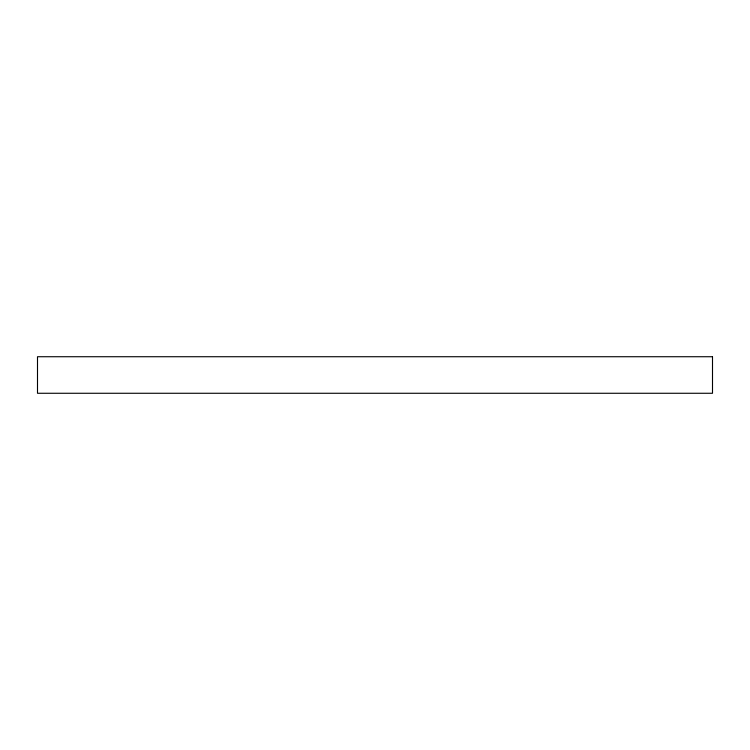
<?xml version="1.0" encoding="UTF-8"?>
<svg xmlns="http://www.w3.org/2000/svg" width="750" height="750" viewBox="0 0 750 750"><rect width="100%" height="100%" fill="white"/><g stroke="black" fill="none" stroke-linecap="round" stroke-linejoin="round"><path stroke-width="1.12" d="M712.5 356.728L37.5 356.728L37.5 393.272L712.5 393.272L712.5 356.728"/></g></svg>
